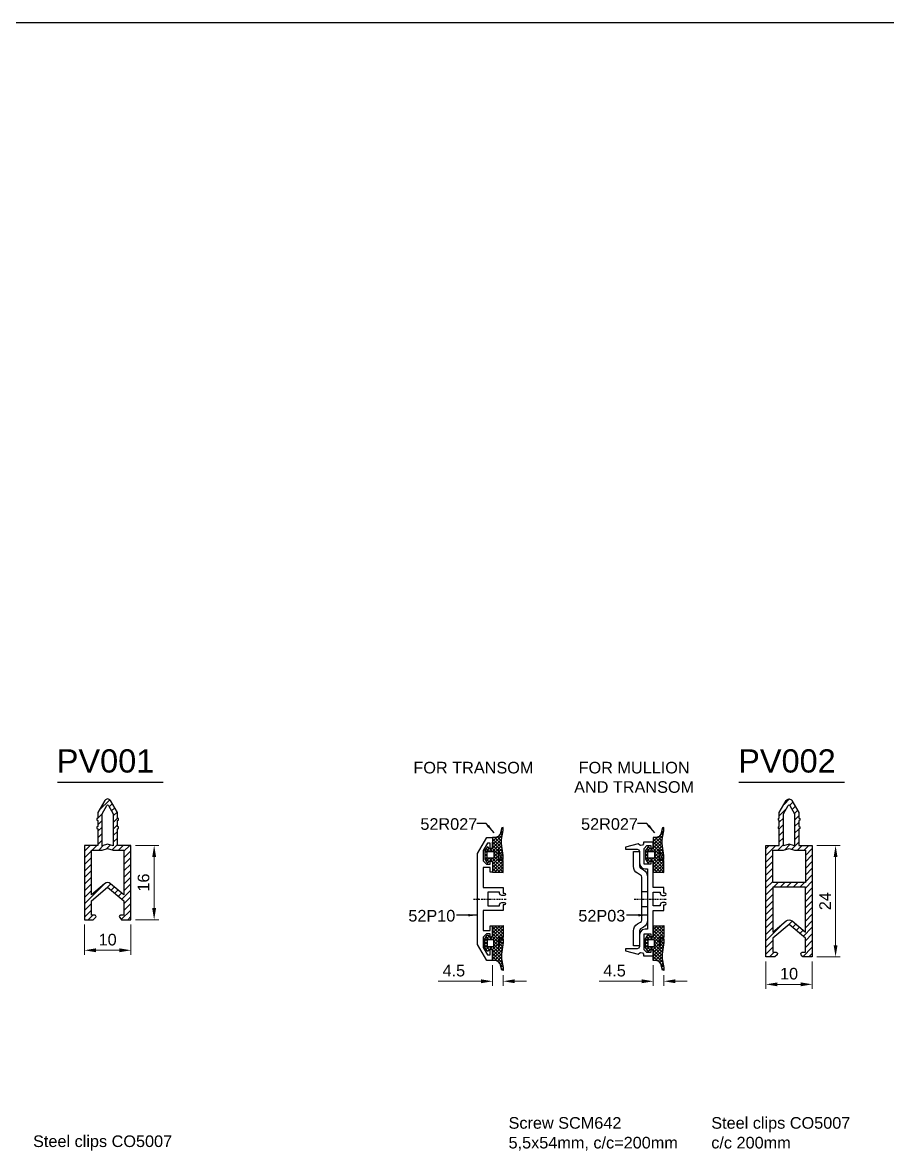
# Model space of a CAD drawing. Header units: millimetres. Extents: x 22319 to 27873, y 35287 to 39437.
# Drawn here: x 25506.5 to 25878.4, y 38951.4 to 39437 of the extents above; entities that cross this region are included whole.
import ezdxf

# ---------------------------------------------------------------- set-up
doc = ezdxf.new("R2010")
doc.units = ezdxf.units.MM
doc.header["$LTSCALE"] = 0.5
doc.linetypes.add('NEWDOT', pattern=[2, 1, -0.5, 0, -0.5])
for name, color, linetype in [('1', 1, 'Continuous'), ('22', 2, 'NEWDOT'), ('6', 6, 'Continuous'), ('FYLLD', 6, 'Continuous'), ('LIST', 2, 'Continuous'), ('MATT', 1, 'Continuous')]:
    doc.layers.add(name, color=color, linetype=linetype)
doc.layers.add('AM_5', color=3, linetype='Continuous', lineweight=18)
doc.layers.add('AM_6', color=2, linetype='Continuous', lineweight=20)
doc.styles.add('Border', font='ARIAL.TTF')
doc.styles.add('ROMANS', font='simplex.shx')
doc.styles.get("Standard").update_dxf_attribs({"font": 'ARIAL.TTF'})
doc.dimstyles.new('SBS_DIN$0', dxfattribs={"dimscale": 2, "dimtxt": 2.5, "dimasz": 2.5, "dimexe": 1, "dimexo": 1, "dimgap": 1, "dimtad": 1, "dimrnd": 0.5, "dimdsep": 46, "dimtxsty": 'Standard', "dimcen": 0, "dimclrd": 256, "dimclre": 256, "dimclrt": 2, "dimadec": 0, "dimazin": 2, "dimtp": 0.1, "dimtm": 0.1, "dimtfac": 0.71, "dimtofl": 0, "dimtmove": 0, "dimatfit": 3, "dimfxl": 0, "dimlwd": -1, "dimlwe": -1, "dimarcsym": 0})
doc.dimstyles.get("Standard").update_dxf_attribs({"dimtxt": 0.18, "dimasz": 0.18, "dimexe": 0.18, "dimexo": 0.0625, "dimgap": 0.09, "dimtad": 0, "dimtih": 1, "dimtoh": 1, "dimdec": 4, "dimzin": 0, "dimdsep": 46, "dimtxsty": 'Standard', "dimcen": 0.09, "dimadec": 0, "dimazin": 0, "dimtfac": 1, "dimtdec": 4, "dimtofl": 0, "dimtmove": 0, "dimatfit": 0, "dimfxl": 0, "dimtolj": 1, "dimtzin": 0, "dimarcsym": 0})

# ---------------------------------------------------------------- blocks, each defined once
blk = doc.blocks.new('*D348')
at = {"layer": 'AM_5'}
for p, q in [((25826.10965708093, 39033.018241354), (25826.10965708093, 39021.2406884341)), ((25846.10965708093, 39033.018241354), (25846.10965708093, 39021.2406884341)), ((25841.10965708093, 39023.2406884341), (25831.10965708093, 39023.2406884341))]:
    blk.add_line(p, q, dxfattribs=at)
for points in [[(25831.10965708093, 39024.07402176744), (25831.10965708093, 39022.40735510077), (25826.10965708093, 39023.2406884341)], [(25841.10965708093, 39024.07402176744), (25841.10965708093, 39022.40735510077), (25846.10965708093, 39023.2406884341)]]:
    blk.add_solid(points, dxfattribs=at)
at = {"layer": 'Defpoints', "color": 0}
for p in [(25826.10965708093, 39035.018241354), (25846.10965708093, 39035.018241354), (25826.10965708093, 39023.2406884341)]:
    blk.add_point(p, dxfattribs=at)
at = {"layer": 'AM_5', "color": 2, "insert": (25836.10965708093, 39027.79355337271), "char_height": 5, "attachment_point": 5}
blk.add_mtext('10', dxfattribs=at)
blk = doc.blocks.new('*D349')
at = {"layer": 'AM_5'}
for p, q in [((25848.10965708093, 39083.018241354), (25858.10965708093, 39083.018241354)), ((25856.10965708093, 39040.018241354), (25856.10965708093, 39078.018241354)), ((25848.10965708093, 39035.018241354), (25858.10965708093, 39035.018241354))]:
    blk.add_line(p, q, dxfattribs=at)
for points in [[(25855.2763237476, 39078.018241354), (25856.94299041426, 39078.018241354), (25856.10965708093, 39083.018241354)], [(25855.2763237476, 39040.018241354), (25856.94299041426, 39040.018241354), (25856.10965708093, 39035.018241354)]]:
    blk.add_solid(points, dxfattribs=at)
at = {"layer": 'Defpoints', "color": 0}
for p in [(25846.10965708093, 39083.018241354), (25856.10965708093, 39083.018241354), (25846.10965708093, 39035.018241354)]:
    blk.add_point(p, dxfattribs=at)
at = {"layer": 'AM_5', "color": 2, "insert": (25851.59942515732, 39059.01824135401), "char_height": 5, "attachment_point": 5, "rotation": 90}
blk.add_mtext('24', dxfattribs=at)
blk = doc.blocks.new('*D379')
at = {"layer": 'AM_5'}
for p, q in [((25555.11359977525, 39083.018241354), (25565.11359977525, 39083.018241354)), ((25563.11359977525, 39056.018241354), (25563.11359977525, 39078.018241354)), ((25555.11359977525, 39051.018241354), (25565.11359977525, 39051.018241354))]:
    blk.add_line(p, q, dxfattribs=at)
for points in [[(25562.28026644192, 39078.018241354), (25563.94693310858, 39078.018241354), (25563.11359977525, 39083.018241354)], [(25562.28026644192, 39056.018241354), (25563.94693310858, 39056.018241354), (25563.11359977525, 39051.018241354)]]:
    blk.add_solid(points, dxfattribs=at)
at = {"layer": 'Defpoints', "color": 0}
for p in [(25553.11359977525, 39083.018241354), (25563.11359977525, 39083.018241354), (25553.11359977525, 39051.018241354)]:
    blk.add_point(p, dxfattribs=at)
at = {"layer": 'AM_5', "color": 2, "insert": (25558.56073483664, 39067.01824135401), "char_height": 5, "attachment_point": 5, "rotation": 90}
blk.add_mtext('16', dxfattribs=at)
blk = doc.blocks.new('*D380')
at = {"layer": 'AM_5'}
for p, q in [((25533.11359977525, 39049.018241354), (25533.11359977525, 39035.89290075193)), ((25553.11359977525, 39049.018241354), (25553.11359977525, 39035.89290075193)), ((25548.11359977525, 39037.89290075193), (25538.11359977525, 39037.89290075193))]:
    blk.add_line(p, q, dxfattribs=at)
for points in [[(25538.11359977525, 39038.72623408527), (25538.11359977525, 39037.0595674186), (25533.11359977525, 39037.89290075193)], [(25548.11359977525, 39038.72623408527), (25548.11359977525, 39037.0595674186), (25553.11359977525, 39037.89290075193)]]:
    blk.add_solid(points, dxfattribs=at)
at = {"layer": 'Defpoints', "color": 0}
for p in [(25533.11359977525, 39051.018241354), (25553.11359977525, 39051.018241354), (25533.11359977525, 39037.89290075193)]:
    blk.add_point(p, dxfattribs=at)
at = {"layer": 'AM_5', "color": 2, "insert": (25543.11359977525, 39042.44576569054), "char_height": 5, "attachment_point": 5}
blk.add_mtext('10', dxfattribs=at)
blk = doc.blocks.new('*D453')
at = {"layer": 'AM_5'}
for p, q in [((25777.7373906275, 39031.45659532154), (25777.7373906275, 39022.56503019496)), ((25772.7373906275, 39024.56503019496), (25754.39564437921, 39024.56503019496)), ((25782.2373906275, 39027.24035532153), (25782.2373906275, 39022.56503019496)), ((25787.2373906275, 39024.56503019496), (25792.2373906275, 39024.56503019496))]:
    blk.add_line(p, q, dxfattribs=at)
for points in [[(25772.7373906275, 39025.39836352829), (25772.7373906275, 39023.73169686162), (25777.7373906275, 39024.56503019496)], [(25787.2373906275, 39025.39836352829), (25787.2373906275, 39023.73169686162), (25782.2373906275, 39024.56503019496)]]:
    blk.add_solid(points, dxfattribs=at)
at = {"layer": 'Defpoints', "color": 0}
for p in [(25777.7373906275, 39033.45659532154), (25782.2373906275, 39029.24035532153), (25777.7373906275, 39024.56503019496)]:
    blk.add_point(p, dxfattribs=at)
at = {"layer": 'AM_5', "color": 2, "insert": (25761.06651750335, 39029.10766320996), "char_height": 5, "attachment_point": 5}
blk.add_mtext('4.5', dxfattribs=at)
blk = doc.blocks.new('*D452')
at = {"layer": 'AM_5'}
for p, q in [((25708.64442820859, 39031.45659532154), (25708.64442820859, 39022.56503019496)), ((25703.64442820859, 39024.56503019496), (25685.30268196029, 39024.56503019496)), ((25713.14442820859, 39027.24035532153), (25713.14442820859, 39022.56503019496)), ((25718.14442820859, 39024.56503019496), (25723.14442820859, 39024.56503019496))]:
    blk.add_line(p, q, dxfattribs=at)
for points in [[(25703.64442820859, 39025.39836352829), (25703.64442820859, 39023.73169686162), (25708.64442820859, 39024.56503019496)], [(25718.14442820859, 39025.39836352829), (25718.14442820859, 39023.73169686162), (25713.14442820859, 39024.56503019496)]]:
    blk.add_solid(points, dxfattribs=at)
at = {"layer": 'Defpoints', "color": 0}
for p in [(25708.64442820859, 39033.45659532154), (25713.14442820859, 39029.24035532153), (25708.64442820859, 39024.56503019496)]:
    blk.add_point(p, dxfattribs=at)
at = {"layer": 'AM_5', "color": 2, "insert": (25691.97355508444, 39029.10766320996), "char_height": 5, "attachment_point": 5}
blk.add_mtext('4.5', dxfattribs=at)

msp = doc.modelspace()

# ---------------------------------------------------------------- hatches: boundary and pattern name
at = {"layer": 'FYLLD'}
h = msp.add_hatch(dxfattribs=at)
h.set_pattern_fill('USER', color=256, scale=2, angle=45, pattern_type=0)
h.set_pattern_definition([(45, (25197.91359977525, 38640.618241354), (-1.414213562373095, 1.414213562373095), [])])
edge = h.paths.add_edge_path()
edge.add_line((25553.11359977525, 39083.018241354), (25553.11359977525, 39051.018241354))
edge.add_line((25549.06507163783, 39051.018241354), (25553.11359977525, 39051.018241354))
edge.add_line((25548.28933570654, 39051.99397728529), (25549.06507163783, 39051.018241354))
edge.add_arc((25548.71359977525, 39052.418241354), 0.5999999999999341, 176.1479536459484, 225.0000000000537)
edge.add_arc((25548.71359977525, 39052.418241354), 0.599999999999568, 90, 176.1479536459484)
edge.add_line((25548.71359977525, 39053.018241354), (25550.11359977525, 39053.018241354))
edge.add_line((25550.11359977525, 39059.14454393576), (25550.11359977525, 39053.018241354))
edge.add_line((25543.11359977525, 39065.018241354), (25550.11359977525, 39059.14454393576))
edge.add_line((25536.11359977525, 39059.14454393576), (25543.11359977525, 39065.018241354))
edge.add_line((25536.11359977525, 39059.14454393576), (25536.11359977525, 39053.018241354))
edge.add_line((25536.11359977525, 39053.018241354), (25537.51359977525, 39053.018241354))
edge.add_arc((25537.51359977525, 39052.418241354), 0.6000000000002305, -3.281148752430292, 90)
edge.add_arc((25537.51359977525, 39052.418241354), 0.5999999999999486, -45.00000000007293, -3.281148752430292)
edge.add_line((25536.96212791267, 39051.018241354), (25537.93786384396, 39051.99397728529))
edge.add_line((25533.11359977525, 39051.018241354), (25536.96212791267, 39051.018241354))
edge.add_line((25533.11359977525, 39083.018241354), (25533.11359977525, 39051.018241354))
edge.add_line((25533.11359977525, 39083.018241354), (25538.91359977525, 39083.018241354))
edge.add_line((25538.91359977525, 39090.118241354), (25538.91359977525, 39083.018241354))
edge.add_line((25538.91359977525, 39090.118241354), (25538.51359977525, 39090.22542103098))
edge.add_line((25538.51359977525, 39091.01106167703), (25538.51359977525, 39090.22542103097))
edge.add_line((25538.51359977525, 39091.01106167703), (25538.91359977525, 39091.11824135399))
edge.add_line((25538.91359977525, 39091.118241354), (25538.91359977525, 39093.718241354))
edge.add_line((25538.91359977525, 39093.718241354), (25538.51359977525, 39093.82542103097))
edge.add_line((25538.51359977525, 39094.61106167703), (25538.51359977525, 39093.82542103098))
edge.add_line((25538.51359977525, 39094.61106167703), (25538.91359977525, 39094.718241354))
edge.add_line((25538.91359977525, 39094.718241354), (25538.91359977525, 39097.14372429446))
edge.add_line((25538.91359977525, 39097.14372429446), (25541.90116420995, 39102.31833768625))
edge.add_arc((25543.11359977525, 39101.61833768625), 1.399999999999977, 90, 149.9999999999844)
edge.add_arc((25543.11359977525, 39101.61833768625), 1.400000000000262, 30.00000000000401, 90)
edge.add_line((25544.32603534055, 39102.31833768625), (25547.31359977525, 39097.14372429447))
edge.add_line((25547.31359977525, 39094.718241354), (25547.31359977525, 39097.14372429446))
edge.add_line((25547.31359977525, 39094.718241354), (25547.71359977525, 39094.61106167703))
edge.add_line((25547.71359977525, 39093.82542103098), (25547.71359977525, 39094.61106167703))
edge.add_line((25547.71359977525, 39093.82542103098), (25547.31359977525, 39093.718241354))
edge.add_line((25547.31359977525, 39093.718241354), (25547.31359977525, 39091.118241354))
edge.add_line((25547.71359977525, 39091.01106167703), (25547.31359977525, 39091.11824135399))
edge.add_line((25547.71359977525, 39090.22542103098), (25547.71359977525, 39091.01106167703))
edge.add_line((25547.71359977525, 39090.22542103098), (25547.31359977525, 39090.11824135401))
edge.add_line((25547.31359977525, 39090.118241354), (25547.31359977525, 39083.018241354))
edge.add_line((25553.11359977525, 39083.018241354), (25547.31359977525, 39083.018241354))
edge = h.paths.add_edge_path(flags=16)
edge.add_line((25544.39917499462, 39066.55033024024), (25550.11359977525, 39061.75535851442))
edge.add_line((25550.11359977525, 39081.018241354), (25550.11359977525, 39061.75535851443))
edge.add_line((25545.51359977525, 39081.018241354), (25550.11359977525, 39081.018241354))
edge.add_line((25543.11359977525, 39081.66131941584), (25545.51359977525, 39081.018241354))
edge.add_line((25540.71359977525, 39081.018241354), (25543.11359977525, 39081.66131941584))
edge.add_line((25540.71359977525, 39081.018241354), (25536.11359977525, 39081.018241354))
edge.add_line((25536.11359977525, 39081.018241354), (25536.11359977525, 39061.75535851443))
edge.add_line((25536.11359977525, 39061.75535851442), (25541.82802455587, 39066.55033024024))
edge.add_arc((25543.11359977525, 39065.018241354), 1.999999999999993, 50.0000000000022, 130.0000000000061)
edge.add_line((25543.46000993676, 39100.21833768625), (25545.51359977525, 39096.66141574809))
edge.add_line((25545.51359977525, 39096.66141574808), (25545.51359977525, 39082.88173847874))
edge.add_line((25543.11359977525, 39083.52481654058), (25545.51359977525, 39082.88173847874))
edge.add_line((25540.71359977525, 39082.88173847874), (25543.11359977525, 39083.52481654058))
edge.add_line((25540.71359977525, 39096.66141574808), (25540.71359977525, 39082.88173847874))
edge.add_line((25540.71359977525, 39096.66141574808), (25542.76718961373, 39100.21833768624))
edge.add_arc((25543.11359977525, 39100.01833768625), 0.4000000000002482, 29.99999999993998, 150.000000000003)
h = msp.add_hatch(dxfattribs=at)
h.set_pattern_fill('USER', color=256, scale=2, angle=45, pattern_type=0)
h.set_pattern_definition([(45, (25076.90965708093, 38640.618241354), (-1.414213562373095, 1.414213562373095), [])])
edge = h.paths.add_edge_path()
edge.add_line((25846.10965708093, 39083.018241354), (25840.30965708093, 39083.018241354))
edge.add_line((25840.30965708093, 39090.118241354), (25840.30965708093, 39083.018241354))
edge.add_line((25840.70965708093, 39090.22542103098), (25840.30965708093, 39090.11824135401))
edge.add_line((25840.70965708093, 39090.22542103098), (25840.70965708093, 39091.01106167703))
edge.add_line((25840.70965708093, 39091.01106167703), (25840.30965708093, 39091.11824135399))
edge.add_line((25840.30965708093, 39093.718241354), (25840.30965708093, 39091.118241354))
edge.add_line((25840.70965708093, 39093.82542103098), (25840.30965708093, 39093.718241354))
edge.add_line((25840.70965708093, 39093.82542103098), (25840.70965708093, 39094.61106167703))
edge.add_line((25840.30965708093, 39094.718241354), (25840.70965708093, 39094.61106167703))
edge.add_line((25840.30965708093, 39094.718241354), (25840.30965708093, 39097.14372429446))
edge.add_line((25837.32209264623, 39102.31833768625), (25840.30965708093, 39097.14372429447))
edge.add_arc((25836.10965708093, 39101.61833768625), 1.39999999999998, 30.00000000000262, 90)
edge.add_arc((25836.10965708093, 39101.61833768625), 1.400000000000205, 90, 149.9999999999974)
edge.add_line((25831.90965708093, 39097.14372429446), (25834.89722151563, 39102.31833768625))
edge.add_line((25831.90965708093, 39094.718241354), (25831.90965708093, 39097.14372429445))
edge.add_line((25831.50965708093, 39094.61106167703), (25831.90965708093, 39094.718241354))
edge.add_line((25831.50965708093, 39094.61106167703), (25831.50965708093, 39093.82542103098))
edge.add_line((25831.90965708093, 39093.718241354), (25831.50965708093, 39093.82542103097))
edge.add_line((25831.90965708093, 39091.118241354), (25831.90965708093, 39093.718241354))
edge.add_line((25831.50965708093, 39091.01106167703), (25831.90965708093, 39091.11824135399))
edge.add_line((25831.50965708093, 39091.01106167703), (25831.50965708093, 39090.22542103097))
edge.add_line((25831.90965708093, 39090.118241354), (25831.50965708093, 39090.22542103098))
edge.add_line((25831.90965708093, 39090.118241354), (25831.90965708093, 39083.018241354))
edge.add_line((25826.10965708093, 39083.018241354), (25831.90965708093, 39083.018241354))
edge.add_line((25826.10965708093, 39083.018241354), (25826.10965708093, 39035.018241354))
edge.add_line((25826.10965708093, 39035.018241354), (25829.95818521835, 39035.018241354))
edge.add_line((25829.95818521835, 39035.018241354), (25830.93392114964, 39035.99397728529))
edge.add_arc((25830.50965708093, 39036.418241354), 0.5999999999999888, -45.00000000003839, -3.281148752408615)
edge.add_arc((25830.50965708093, 39036.418241354), 0.6000000000002175, -3.281148752408615, 90)
edge.add_line((25829.10965708093, 39037.018241354), (25830.50965708093, 39037.018241354))
edge.add_line((25829.10965708093, 39043.14454393576), (25829.10965708093, 39037.018241354))
edge.add_line((25829.10965708093, 39043.14454393576), (25836.10965708093, 39049.018241354))
edge.add_line((25836.10965708093, 39049.018241354), (25843.10965708093, 39043.14454393576))
edge.add_line((25843.10965708093, 39043.14454393576), (25843.10965708093, 39037.018241354))
edge.add_line((25841.70965708093, 39037.018241354), (25843.10965708093, 39037.018241354))
edge.add_arc((25841.70965708093, 39036.418241354), 0.5999999999997954, 90, 176.147953645934)
edge.add_arc((25841.70965708093, 39036.418241354), 0.6000000000002291, 176.147953645934, 225.000000000023)
edge.add_line((25841.28539301222, 39035.99397728529), (25842.06112894351, 39035.018241354))
edge.add_line((25842.06112894351, 39035.018241354), (25846.10965708093, 39035.018241354))
edge.add_line((25846.10965708093, 39083.018241354), (25846.10965708093, 39035.018241354))
edge = h.paths.add_edge_path(flags=16)
edge.add_arc((25836.10965708093, 39049.018241354), 1.999999999999957, 50.00000000000345, 129.9999999999917)
edge.add_line((25829.10965708093, 39045.75535851442), (25834.82408186156, 39050.55033024024))
edge.add_line((25829.10965708093, 39065.018241354), (25829.10965708093, 39045.75535851443))
edge.add_line((25843.10965708093, 39065.018241354), (25829.10965708093, 39065.018241354))
edge.add_line((25843.10965708093, 39065.018241354), (25843.10965708093, 39045.75535851443))
edge.add_line((25837.39523230031, 39050.55033024024), (25843.10965708093, 39045.75535851442))
edge.add_arc((25836.10965708093, 39100.01833768625), 0.4000000000002482, 29.99999999993998, 150.0000000000405)
edge.add_line((25833.70965708093, 39096.66141574808), (25835.76324691942, 39100.21833768624))
edge.add_line((25833.70965708093, 39096.66141574808), (25833.70965708093, 39082.88173847874))
edge.add_line((25833.70965708093, 39082.88173847874), (25836.10965708093, 39083.52481654058))
edge.add_line((25836.10965708093, 39083.52481654058), (25838.50965708093, 39082.88173847874))
edge.add_line((25838.50965708093, 39096.66141574808), (25838.50965708093, 39082.88173847874))
edge.add_line((25836.45606724244, 39100.21833768625), (25838.50965708093, 39096.66141574809))
edge.add_line((25836.10965708093, 39081.66131941583), (25838.50965708093, 39081.018241354))
edge.add_line((25838.50965708093, 39081.018241354), (25843.10965708093, 39081.018241354))
edge.add_line((25843.10965708093, 39081.018241354), (25843.10965708093, 39067.018241354))
edge.add_line((25843.10965708093, 39067.018241354), (25829.10965708093, 39067.018241354))
edge.add_line((25829.10965708093, 39081.018241354), (25829.10965708093, 39067.018241354))
edge.add_line((25833.70965708093, 39081.018241354), (25829.10965708093, 39081.018241354))
edge.add_line((25833.70965708093, 39081.018241354), (25836.10965708093, 39081.66131941584))
h = msp.add_hatch(dxfattribs=at)
h.set_pattern_fill('USER', color=256, angle=45, pattern_type=0)
h.set_pattern_definition([(45, (25350.77541770756, 38746.57028898228), (-0.7071067811865475, 0.7071067811865476), []), (135, (25350.77541770756, 38746.57028898228), (-0.7071067811865472, -0.7071067811865478), [])])
edge = h.paths.add_edge_path()
edge.add_line((25711.82045420859, 39087.83590432154), (25711.09363920859, 39086.83778132154))
edge.add_line((25712.65509420859, 39090.54856632153), (25711.82045420859, 39087.83590432152))
edge.add_line((25713.14442820859, 39090.67289532154), (25712.65509420859, 39090.54856632154))
edge.add_line((25713.14442820859, 39089.36227232153), (25713.14442820859, 39090.67289532153))
edge.add_line((25712.51368320859, 39085.62801132153), (25713.14442820859, 39089.36227232153))
edge.add_line((25712.51368320859, 39083.62801132153), (25712.51368320859, 39085.62801132153))
edge.add_line((25713.14442820859, 39078.62212932153), (25712.51368320859, 39083.62801132154))
edge.add_line((25713.14443620859, 39077.10681732154), (25713.14442820859, 39078.62212932154))
edge.add_line((25712.67729620859, 39076.67146832153), (25713.14443620859, 39077.10681732153))
edge.add_line((25712.04407120859, 39076.75379732153), (25712.67729620859, 39076.67146832153))
edge.add_line((25711.70377720859, 39077.29411132153), (25712.04407120859, 39076.75379732153))
edge.add_line((25711.98035820859, 39078.15962732153), (25711.70377720859, 39077.29411132153))
edge.add_line((25711.06735620859, 39081.22066232154), (25711.98035820859, 39078.15962732154))
edge.add_line((25711.44443120859, 39076.45665532153), (25711.06735620859, 39081.22066232154))
edge.add_line((25712.54443020859, 39076.45665532153), (25711.44443120859, 39076.45665532153))
edge.add_line((25713.14442820859, 39076.58025932153), (25712.54443020859, 39076.45665532153))
edge.add_line((25713.14442820859, 39071.33304332154), (25713.14442820859, 39076.58025932154))
edge.add_line((25712.54443020859, 39071.45665532153), (25713.14442820859, 39071.33304332154))
edge.add_line((25708.64442820859, 39071.45665532153), (25712.54443020859, 39071.45665532153))
edge.add_line((25708.64442820859, 39076.25665032153), (25708.64442820859, 39071.45665532153))
edge.add_line((25707.14442820859, 39076.25665032153), (25708.64442820859, 39076.25665032153))
edge.add_line((25706.76915320859, 39075.60664932153), (25707.14442820859, 39076.25665032153))
edge.add_line((25706.52242620859, 39075.45693732153), (25706.76915320859, 39075.60664932153))
edge.add_line((25706.26359920859, 39075.58457732153), (25706.52242620859, 39075.45693732153))
edge.add_line((25705.24442720859, 39077.04010532154), (25706.26359920859, 39075.58457732154))
edge.add_line((25705.24442720859, 39080.87319732153), (25705.24442720859, 39077.04010532153))
edge.add_line((25706.26359920859, 39082.32872532153), (25705.24442720859, 39080.87319732153))
edge.add_line((25706.52242620859, 39082.45636532154), (25706.26359920859, 39082.32872532154))
edge.add_line((25706.76915320859, 39082.30665332154), (25706.52242620859, 39082.45636532154))
edge.add_line((25707.14442820859, 39081.65665232154), (25706.76915320859, 39082.30665332154))
edge.add_line((25708.64442820859, 39081.65665232154), (25707.14442820859, 39081.65665232154))
edge.add_line((25708.64442820859, 39086.45665532153), (25708.64442820859, 39081.65665232154))
edge.add_line((25709.91922420859, 39086.45665532153), (25708.64442820859, 39086.45665532153))
edge.add_line((25711.09363920859, 39086.83778132153), (25709.91922420859, 39086.45665532153))
edge = h.paths.add_edge_path(flags=16)
edge.add_line((25706.24442720859, 39077.55665332154), (25706.24442720859, 39080.35664932154))
edge.add_line((25709.14442820859, 39077.55665332154), (25706.24442720858, 39077.55665332154))
edge.add_line((25709.14442820859, 39080.35664932153), (25709.14442820859, 39077.55665332153))
edge.add_line((25706.24442720859, 39080.35664932153), (25709.14442820859, 39080.35664932153))
h = msp.add_hatch(dxfattribs=at)
h.set_pattern_fill('USER', color=256, angle=45, pattern_type=0)
h.set_pattern_definition([(45, (25419.86838012648, 38746.57028898228), (-0.7071067811865475, 0.7071067811865476), []), (135, (25419.86838012648, 38746.57028898228), (-0.7071067811865472, -0.7071067811865478), [])])
edge = h.paths.add_edge_path()
edge.add_line((25780.9134166275, 39087.83590432154), (25780.1866016275, 39086.83778132154))
edge.add_line((25781.7480566275, 39090.54856632153), (25780.9134166275, 39087.83590432152))
edge.add_line((25782.2373906275, 39090.67289532154), (25781.7480566275, 39090.54856632154))
edge.add_line((25782.2373906275, 39089.36227232153), (25782.2373906275, 39090.67289532153))
edge.add_line((25781.6066456275, 39085.62801132153), (25782.2373906275, 39089.36227232153))
edge.add_line((25781.6066456275, 39083.62801132153), (25781.6066456275, 39085.62801132153))
edge.add_line((25782.2373906275, 39078.62212932153), (25781.6066456275, 39083.62801132154))
edge.add_line((25782.23739862751, 39077.10681732154), (25782.23739062751, 39078.62212932154))
edge.add_line((25781.7702586275, 39076.67146832153), (25782.23739862751, 39077.10681732153))
edge.add_line((25781.1370336275, 39076.75379732153), (25781.7702586275, 39076.67146832153))
edge.add_line((25780.79673962751, 39077.29411132153), (25781.13703362751, 39076.75379732153))
edge.add_line((25781.0733206275, 39078.15962732153), (25780.79673962751, 39077.29411132153))
edge.add_line((25780.1603186275, 39081.22066232154), (25781.0733206275, 39078.15962732154))
edge.add_line((25780.5373936275, 39076.45665532153), (25780.1603186275, 39081.22066232154))
edge.add_line((25781.6373926275, 39076.45665532153), (25780.53739362751, 39076.45665532153))
edge.add_line((25782.2373906275, 39076.58025932153), (25781.6373926275, 39076.45665532153))
edge.add_line((25782.2373906275, 39071.33304332154), (25782.2373906275, 39076.58025932154))
edge.add_line((25781.6373926275, 39071.45665532153), (25782.23739062751, 39071.33304332154))
edge.add_line((25777.7373906275, 39071.45665532153), (25781.6373926275, 39071.45665532153))
edge.add_line((25777.7373906275, 39076.25665032153), (25777.7373906275, 39071.45665532153))
edge.add_line((25776.2373906275, 39076.25665032153), (25777.7373906275, 39076.25665032153))
edge.add_line((25775.8621156275, 39075.60664932153), (25776.2373906275, 39076.25665032153))
edge.add_line((25775.6153886275, 39075.45693732153), (25775.8621156275, 39075.60664932153))
edge.add_line((25775.3565616275, 39075.58457732153), (25775.61538862751, 39075.45693732153))
edge.add_line((25774.3373896275, 39077.04010532154), (25775.3565616275, 39075.58457732154))
edge.add_line((25774.3373896275, 39080.87319732153), (25774.3373896275, 39077.04010532153))
edge.add_line((25775.3565616275, 39082.32872532153), (25774.3373896275, 39080.87319732153))
edge.add_line((25775.6153886275, 39082.45636532154), (25775.3565616275, 39082.32872532154))
edge.add_line((25775.8621156275, 39082.30665332154), (25775.6153886275, 39082.45636532154))
edge.add_line((25776.2373906275, 39081.65665232154), (25775.8621156275, 39082.30665332154))
edge.add_line((25777.7373906275, 39081.65665232154), (25776.2373906275, 39081.65665232154))
edge.add_line((25777.7373906275, 39086.45665532153), (25777.7373906275, 39081.65665232154))
edge.add_line((25779.0121866275, 39086.45665532153), (25777.7373906275, 39086.45665532153))
edge.add_line((25780.18660162751, 39086.83778132153), (25779.0121866275, 39086.45665532153))
edge = h.paths.add_edge_path(flags=16)
edge.add_line((25775.3373896275, 39077.55665332154), (25775.3373896275, 39080.35664932154))
edge.add_line((25778.2373906275, 39077.55665332154), (25775.3373896275, 39077.55665332154))
edge.add_line((25778.2373906275, 39080.35664932153), (25778.2373906275, 39077.55665332153))
edge.add_line((25775.3373896275, 39080.35664932153), (25778.2373906275, 39080.35664932153))
h = msp.add_hatch(dxfattribs=at)
h.set_pattern_fill('USER', color=256, angle=45, pattern_type=0)
h.set_pattern_definition([(315, (25350.77541770756, 39373.3429616608), (-0.7071067811865475, -0.7071067811865476), []), (225, (25350.77541770756, 39373.3429616608), (-0.7071067811865472, 0.7071067811865478), [])])
edge = h.paths.add_edge_path()
edge.add_line((25711.82045420859, 39032.07734632154), (25711.09363920859, 39033.07546932153))
edge.add_line((25712.65509420859, 39029.36468432153), (25711.82045420859, 39032.07734632154))
edge.add_line((25713.14442820859, 39029.24035532153), (25712.65509420859, 39029.36468432153))
edge.add_line((25713.14442820859, 39030.55097832153), (25713.14442820859, 39029.24035532153))
edge.add_line((25712.51368320859, 39034.28523932154), (25713.14442820859, 39030.55097832153))
edge.add_line((25712.51368320859, 39036.28523932154), (25712.51368320859, 39034.28523932154))
edge.add_line((25713.14442820859, 39041.29112132153), (25712.51368320859, 39036.28523932154))
edge.add_line((25713.14443620859, 39042.80643332154), (25713.14442820859, 39041.29112132153))
edge.add_line((25712.67729620859, 39043.24178232154), (25713.14443620859, 39042.80643332154))
edge.add_line((25712.04407120859, 39043.15945332153), (25712.67729620859, 39043.24178232153))
edge.add_line((25711.70377720859, 39042.61913932153), (25712.04407120859, 39043.15945332153))
edge.add_line((25711.98035820859, 39041.75362332154), (25711.70377720859, 39042.61913932153))
edge.add_line((25711.06735620859, 39038.69258832154), (25711.98035820859, 39041.75362332154))
edge.add_line((25711.44443120859, 39043.45659532154), (25711.06735620859, 39038.69258832154))
edge.add_line((25712.54443020859, 39043.45659532154), (25711.44443120859, 39043.45659532154))
edge.add_line((25713.14442820859, 39043.33299132153), (25712.54443020859, 39043.45659532154))
edge.add_line((25713.14442820859, 39048.58020732154), (25713.14442820859, 39043.33299132153))
edge.add_line((25712.54443020859, 39048.45659532154), (25713.14442820859, 39048.58020732154))
edge.add_line((25708.64442820859, 39048.45659532154), (25712.54443020859, 39048.45659532154))
edge.add_line((25708.64442820859, 39043.65660032153), (25708.64442820859, 39048.45659532154))
edge.add_line((25707.14442820859, 39043.65660032153), (25708.64442820859, 39043.65660032153))
edge.add_line((25706.76915320859, 39044.30660132154), (25707.14442820859, 39043.65660032153))
edge.add_line((25706.52242620859, 39044.45631332153), (25706.76915320859, 39044.30660132154))
edge.add_line((25706.26359920859, 39044.32867332154), (25706.52242620859, 39044.45631332153))
edge.add_line((25705.24442720859, 39042.87314532154), (25706.26359920859, 39044.32867332154))
edge.add_line((25705.24442720859, 39039.04005332154), (25705.24442720859, 39042.87314532154))
edge.add_line((25706.26359920859, 39037.58452532153), (25705.24442720859, 39039.04005332153))
edge.add_line((25706.52242620859, 39037.45688532154), (25706.26359920859, 39037.58452532154))
edge.add_line((25706.76915320859, 39037.60659732154), (25706.52242620859, 39037.45688532154))
edge.add_line((25707.14442820859, 39038.25659832154), (25706.76915320859, 39037.60659732154))
edge.add_line((25708.64442820859, 39038.25659832154), (25707.14442820859, 39038.25659832154))
edge.add_line((25708.64442820859, 39033.45659532154), (25708.64442820859, 39038.25659832154))
edge.add_line((25709.91922420859, 39033.45659532154), (25708.64442820859, 39033.45659532154))
edge.add_line((25711.09363920859, 39033.07546932153), (25709.91922420859, 39033.45659532154))
edge = h.paths.add_edge_path(flags=16)
edge.add_line((25706.24442720859, 39042.35659732154), (25706.24442720859, 39039.55660132154))
edge.add_line((25709.14442820859, 39042.35659732154), (25706.24442720858, 39042.35659732154))
edge.add_line((25709.14442820859, 39039.55660132154), (25709.14442820859, 39042.35659732154))
edge.add_line((25706.24442720859, 39039.55660132154), (25709.14442820859, 39039.55660132154))
h = msp.add_hatch(dxfattribs=at)
h.set_pattern_fill('USER', color=256, angle=45, pattern_type=0)
h.set_pattern_definition([(315, (25419.86838012648, 39373.3429616608), (-0.7071067811865475, -0.7071067811865476), []), (225, (25419.86838012648, 39373.3429616608), (-0.7071067811865472, 0.7071067811865478), [])])
edge = h.paths.add_edge_path()
edge.add_line((25780.9134166275, 39032.07734632154), (25780.1866016275, 39033.07546932153))
edge.add_line((25781.7480566275, 39029.36468432153), (25780.9134166275, 39032.07734632154))
edge.add_line((25782.2373906275, 39029.24035532153), (25781.7480566275, 39029.36468432153))
edge.add_line((25782.2373906275, 39030.55097832153), (25782.2373906275, 39029.24035532153))
edge.add_line((25781.6066456275, 39034.28523932154), (25782.2373906275, 39030.55097832153))
edge.add_line((25781.6066456275, 39036.28523932154), (25781.6066456275, 39034.28523932154))
edge.add_line((25782.2373906275, 39041.29112132153), (25781.6066456275, 39036.28523932154))
edge.add_line((25782.23739862751, 39042.80643332154), (25782.23739062751, 39041.29112132153))
edge.add_line((25781.7702586275, 39043.24178232154), (25782.23739862751, 39042.80643332154))
edge.add_line((25781.1370336275, 39043.15945332153), (25781.7702586275, 39043.24178232153))
edge.add_line((25780.79673962751, 39042.61913932153), (25781.13703362751, 39043.15945332153))
edge.add_line((25781.0733206275, 39041.75362332154), (25780.79673962751, 39042.61913932153))
edge.add_line((25780.1603186275, 39038.69258832154), (25781.0733206275, 39041.75362332154))
edge.add_line((25780.5373936275, 39043.45659532154), (25780.1603186275, 39038.69258832154))
edge.add_line((25781.6373926275, 39043.45659532154), (25780.53739362751, 39043.45659532154))
edge.add_line((25782.2373906275, 39043.33299132153), (25781.6373926275, 39043.45659532154))
edge.add_line((25782.2373906275, 39048.58020732154), (25782.2373906275, 39043.33299132153))
edge.add_line((25781.6373926275, 39048.45659532154), (25782.23739062751, 39048.58020732154))
edge.add_line((25777.7373906275, 39048.45659532154), (25781.6373926275, 39048.45659532154))
edge.add_line((25777.7373906275, 39043.65660032153), (25777.7373906275, 39048.45659532154))
edge.add_line((25776.2373906275, 39043.65660032153), (25777.7373906275, 39043.65660032153))
edge.add_line((25775.8621156275, 39044.30660132154), (25776.2373906275, 39043.65660032153))
edge.add_line((25775.6153886275, 39044.45631332153), (25775.8621156275, 39044.30660132154))
edge.add_line((25775.3565616275, 39044.32867332154), (25775.61538862751, 39044.45631332153))
edge.add_line((25774.3373896275, 39042.87314532154), (25775.3565616275, 39044.32867332154))
edge.add_line((25774.3373896275, 39039.04005332154), (25774.3373896275, 39042.87314532154))
edge.add_line((25775.3565616275, 39037.58452532153), (25774.3373896275, 39039.04005332153))
edge.add_line((25775.6153886275, 39037.45688532154), (25775.3565616275, 39037.58452532154))
edge.add_line((25775.8621156275, 39037.60659732154), (25775.6153886275, 39037.45688532154))
edge.add_line((25776.2373906275, 39038.25659832154), (25775.8621156275, 39037.60659732154))
edge.add_line((25777.7373906275, 39038.25659832154), (25776.2373906275, 39038.25659832154))
edge.add_line((25777.7373906275, 39033.45659532154), (25777.7373906275, 39038.25659832154))
edge.add_line((25779.0121866275, 39033.45659532154), (25777.7373906275, 39033.45659532154))
edge.add_line((25780.18660162751, 39033.07546932153), (25779.0121866275, 39033.45659532154))
edge = h.paths.add_edge_path(flags=16)
edge.add_line((25775.3373896275, 39042.35659732154), (25775.3373896275, 39039.55660132154))
edge.add_line((25778.2373906275, 39042.35659732154), (25775.3373896275, 39042.35659732154))
edge.add_line((25778.2373906275, 39039.55660132154), (25778.2373906275, 39042.35659732154))
edge.add_line((25775.3373896275, 39039.55660132154), (25778.2373906275, 39039.55660132154))

# ---------------------------------------------------------------- linework, layer by layer
for p, q in [((25521.54131381264, 39110.22029281519), (25567.01404826356, 39110.22029281519)), ((25814.53737111832, 39110.22029281519), (25860.01010556924, 39110.22029281519))]:
    msp.add_line(p, q)
for points in [[(22318.70771382542, 39437.03467588875), (27872.65919384413, 39437.03467588875), (27872.65919384413, 35287.04940153871), (22318.70771382542, 35287.04940153871)], [(25829.10965708093, 39081.018241354), (25833.70965708093, 39081.018241354), (25836.10965708093, 39081.66131941583), (25838.50965708093, 39081.018241354), (25843.10965708093, 39081.018241354), (25843.10965708093, 39067.018241354), (25829.10965708093, 39067.018241354)]]:
    msp.add_lwpolyline(points, close=True)
for points in [[(25547.31359977525, 39091.118241354), (25547.31359977525, 39093.718241354), (25547.71359977525, 39093.82542103098), (25547.71359977525, 39094.61106167703), (25547.31359977525, 39094.718241354), (25547.31359977525, 39097.14372429446), (25544.32603534055, 39102.31833768625, 0.2679491924313181), (25543.11359977525, 39103.01833768626, 0.2679491924313181), (25541.90116420995, 39102.31833768625), (25538.91359977525, 39097.14372429446), (25538.91359977525, 39094.718241354), (25538.51359977525, 39094.61106167703), (25538.51359977525, 39093.82542103098), (25538.91359977525, 39093.718241354), (25538.91359977525, 39091.118241354), (25538.51359977525, 39091.01106167703), (25538.51359977525, 39090.22542103098), (25538.91359977525, 39090.118241354), (25538.91359977525, 39083.018241354), (25533.11359977525, 39083.018241354), (25533.11359977525, 39051.018241354), (25536.96212791267, 39051.018241354), (25537.93786384396, 39051.99397728529, 0.1840704505670157), (25538.1126161965, 39052.38390002216, 0.4310878545444273), (25537.51359977525, 39053.018241354), (25536.11359977525, 39053.018241354), (25536.11359977525, 39059.14454393576), (25543.11359977525, 39065.018241354), (25550.11359977525, 39059.14454393576), (25550.11359977525, 39053.018241354), (25548.71359977525, 39053.018241354, 0.3946564050716648), (25548.11495526241, 39052.45854950765, 0.2164453754118905), (25548.28933570654, 39051.9939772853), (25549.06507163783, 39051.018241354), (25553.11359977525, 39051.018241354), (25553.11359977525, 39083.018241354), (25547.31359977525, 39083.018241354), (25547.31359977525, 39090.118241354), (25547.71359977525, 39090.22542103098), (25547.71359977525, 39091.01106167703)], [(25831.90965708093, 39091.118241354), (25831.90965708093, 39093.718241354), (25831.50965708093, 39093.82542103098), (25831.50965708093, 39094.61106167703), (25831.90965708093, 39094.718241354), (25831.90965708093, 39097.14372429446), (25834.89722151563, 39102.31833768625, -0.2679491924313181), (25836.10965708093, 39103.01833768626, -0.2679491924313181), (25837.32209264623, 39102.31833768625), (25840.30965708093, 39097.14372429446), (25840.30965708093, 39094.718241354), (25840.70965708093, 39094.61106167703), (25840.70965708093, 39093.82542103098), (25840.30965708093, 39093.718241354), (25840.30965708093, 39091.118241354), (25840.70965708093, 39091.01106167703), (25840.70965708093, 39090.22542103098), (25840.30965708093, 39090.118241354), (25840.30965708093, 39083.018241354), (25846.10965708093, 39083.018241354), (25846.10965708093, 39035.018241354), (25842.06112894351, 39035.018241354), (25841.28539301222, 39035.99397728529, -0.2164453754118905), (25841.1110125681, 39036.45854950765, -0.3946564050716648), (25841.70965708093, 39037.018241354), (25843.10965708093, 39037.018241354), (25843.10965708093, 39043.14454393576), (25836.10965708093, 39049.018241354), (25829.10965708093, 39043.14454393576), (25829.10965708093, 39037.018241354), (25830.50965708093, 39037.018241354, -0.4310878545444273), (25831.10867350218, 39036.38390002215, -0.1840704505670157), (25830.93392114964, 39035.99397728529), (25829.95818521835, 39035.018241354), (25826.10965708093, 39035.018241354), (25826.10965708093, 39083.018241354), (25831.90965708093, 39083.018241354), (25831.90965708093, 39090.118241354), (25831.50965708093, 39090.22542103098), (25831.50965708093, 39091.01106167703)], [(25540.71359977525, 39096.66141574808), (25542.76718961374, 39100.21833768625, -0.577350269190112), (25543.46000993676, 39100.21833768625), (25545.51359977525, 39096.66141574808), (25545.51359977525, 39082.88173847874), (25543.11359977525, 39083.52481654058), (25540.71359977525, 39082.88173847874)], [(25835.76324691942, 39100.21833768625, -0.577350269190112), (25836.45606724244, 39100.21833768625), (25838.50965708093, 39096.66141574808), (25838.50965708093, 39082.88173847874), (25836.10965708093, 39083.52481654058), (25833.70965708093, 39082.88173847874), (25833.70965708093, 39096.66141574808)], [(25536.11359977525, 39081.018241354), (25540.71359977525, 39081.018241354), (25543.11359977525, 39081.66131941584), (25545.51359977525, 39081.018241354), (25550.11359977525, 39081.018241354), (25550.11359977525, 39061.75535851443), (25544.39917499462, 39066.55033024024, 0.3639702342654355), (25541.82802455588, 39066.55033024024), (25536.11359977525, 39061.75535851442)], [(25829.10965708093, 39045.75535851442), (25834.82408186156, 39050.55033024024, -0.3639702342654355), (25837.39523230031, 39050.55033024024), (25843.10965708093, 39045.75535851442), (25843.10965708093, 39065.018241354), (25829.10965708093, 39065.018241354)]]:
    msp.add_lwpolyline(points, format="xyb", close=True)
at = {"layer": '1'}
for p, q in [((25775.23739062751, 39063.10662494799), (25772.73739062751, 39063.10662494799)), ((25775.23739062751, 39056.60662494799), (25772.73739062751, 39056.60662494799))]:
    msp.add_line(p, q, dxfattribs=at)
msp.add_lwpolyline([(25769.23739062751, 39074.03493748505), (25769.23739062751, 39080.45758721586), (25771.73739062751, 39080.45758721586), (25771.73739062751, 39074.03493748505, 0.2679491924311014), (25772.23739062751, 39073.16891208127), (25773.48739062751, 39072.44722424478, -0.2679491924310667), (25775.23739062751, 39069.41613533153), (25775.23739062751, 39050.82136038026, -0.2679491924312761), (25773.4873906275, 39047.79027146701), (25772.23739062751, 39047.06858363052, 0.2679491924313022), (25771.73739062751, 39046.20255822674), (25771.73739062751, 39039.77990849593), (25769.23739062751, 39039.77990849593), (25769.23739062751, 39046.20255822674, -0.2679491924312011), (25770.98739062751, 39049.23364713998), (25772.23739062751, 39049.95533497647, 0.2679491924312979), (25772.73739062751, 39050.82136038026), (25772.73739062751, 39069.41613533153, 0.2679491924310957), (25772.23739062751, 39070.28216073531), (25770.9873906275, 39071.0038485718, -0.2679491924309667)], format="xyb", close=True, dxfattribs=at)
at = {"layer": '22'}
for p, q in [((25700.44444620859, 39059.95662532154), (25714.64442820859, 39059.95662532154)), ((25769.5374086275, 39059.95662532154), (25783.7373906275, 39059.95662532154))]:
    msp.add_line(p, q, dxfattribs=at)
at = {"layer": '6'}
msp.add_lwpolyline([(25708.64442820859, 39048.45662532154), (25708.64442820859, 39044.15663032154), (25707.94444620858, 39043.45662532154), (25707.64442820859, 39043.45662532154), (25707.64442820859, 39044.95662532154), (25706.04442820858, 39044.95662532154), (25704.64442820859, 39043.55662532154), (25704.64442820859, 39039.0547015329), (25706.43310334318, 39035.95662532154), (25707.64442820859, 39035.95662532154), (25707.64442820859, 39038.45662532154), (25707.94444620858, 39038.45662532154), (25708.64442820859, 39037.75662832154), (25708.64442820859, 39033.45662532154), (25706.14442820859, 39033.45662532154), (25702.14442820859, 39040.38482855182), (25702.14442820859, 39059.65662532154), (25702.44442820858, 39059.95662532154), (25702.14442820859, 39060.25662532154), (25702.14442820859, 39079.52842209127), (25706.14442820859, 39086.45662532154), (25708.64442820859, 39086.45662532154), (25708.64442820859, 39082.15662232154), (25707.94444620858, 39081.45662532154), (25707.64442820859, 39081.45662532154), (25707.64442820859, 39083.95662532154), (25706.43310334318, 39083.95662532154), (25704.64442820859, 39080.85854911019), (25704.64442820859, 39076.35662532155), (25706.04442820858, 39074.95662532154), (25707.64442820859, 39074.95662532154), (25707.64442820859, 39076.45662532154), (25707.94444620858, 39076.45662532154), (25708.64442820859, 39075.75662032155), (25708.64442820859, 39071.45662532154), (25707.64442820859, 39071.45662532154), (25707.64442820859, 39073.45662532154), (25704.64442820859, 39073.45662532154), (25704.64442820859, 39064.95662532154), (25713.14442820859, 39064.95662532154), (25713.14442820859, 39062.45662532154), (25713.64442820859, 39062.45662532154), (25713.99797420859, 39062.31017932154), (25714.14442820859, 39061.95662532154), (25713.99797420859, 39061.60307132154), (25713.64442820859, 39061.45662532154), (25712.64442820859, 39061.45662532154), (25711.93733620858, 39061.74951732154), (25711.64442820859, 39062.45662532154), (25711.64442820859, 39062.95662532154), (25706.64442820859, 39062.95662532154), (25706.64442820859, 39056.95662532154), (25711.64442820859, 39056.95662532154), (25711.64442820859, 39057.45662532154), (25711.93733620858, 39058.16373332154), (25712.64442820859, 39058.45662532154), (25713.64442820859, 39058.45662532154), (25713.99797420859, 39058.31017932154), (25714.14442820859, 39057.95662532154), (25713.99797420859, 39057.60307132154), (25713.64442820859, 39057.45662532154), (25713.14442820859, 39057.45662532154), (25713.14442820859, 39054.95662532154), (25704.64442820859, 39054.95662532154), (25704.64442820859, 39046.45662532154), (25707.64442820859, 39046.45662532154), (25707.64442820859, 39048.45662532154), (25708.64442820859, 39048.45662532154), (25708.64442820859, 39044.65663032154)], dxfattribs=at)
msp.add_lwpolyline([(25782.2373906275, 39057.45662532154), (25782.7373906275, 39057.45662532154), (25783.0909366275, 39057.60307132154), (25783.2373906275, 39057.95662532154), (25783.0909366275, 39058.31017932154), (25782.7373906275, 39058.45662532154), (25781.7373906275, 39058.45662532154), (25781.03029862751, 39058.16373332153), (25780.7373906275, 39057.45662532154), (25780.7373906275, 39056.95662532154), (25777.7373906275, 39056.95662532154), (25777.7373906275, 39062.95662532154), (25780.7373906275, 39062.95662532154), (25780.7373906275, 39062.45662532154), (25781.03029862751, 39061.74951732154), (25781.7373906275, 39061.45662532154), (25782.7373906275, 39061.45662532154), (25783.0909366275, 39061.60307132154), (25783.2373906275, 39061.95662532154), (25783.0909366275, 39062.31017932154), (25782.7373906275, 39062.45662532154), (25782.2373906275, 39062.45662532154), (25782.2373906275, 39064.95662532154), (25777.7373906275, 39064.95662532154), (25777.7373906275, 39075.75662832153), (25777.0374086275, 39076.45662532154), (25776.7373906275, 39076.45662532154), (25776.7373906275, 39074.95662532154), (25773.7373906275, 39074.95662532154), (25773.7373906275, 39081.75662832153), (25774.9374026275, 39082.95662932154), (25776.7373906275, 39082.95662932154), (25776.7373906275, 39081.45662932154), (25777.0374086275, 39081.45662932154), (25777.7373906275, 39082.15663032153), (25777.7373906275, 39084.45662932154), (25773.5374086275, 39084.45662932154), (25773.5374086275, 39083.67704632153), (25773.0948736275, 39083.15276132154), (25772.4374026275, 39082.95662932154), (25771.8832956275, 39083.09221532154), (25771.22859854301, 39083.66639576595), (25765.7373906275, 39082.19504032154), (25765.7373906275, 39081.45662932154), (25770.7373906275, 39081.45662932154), (25771.4444826275, 39081.16373632153), (25771.7373906275, 39080.45662932154), (25771.7373906275, 39075.45662532154), (25772.0723206275, 39074.20662532154), (25772.9873906275, 39073.29156332154), (25774.2373906275, 39072.95662532154), (25775.2373906275, 39072.95662532154), (25775.2373906275, 39046.95662532154), (25774.2373906275, 39046.95662532154), (25772.9873906275, 39046.62168732154), (25772.0723206275, 39045.70662532154), (25771.7373906275, 39044.45662532154), (25771.7373906275, 39039.45662532154), (25771.4444826275, 39038.74951732154), (25770.7373906275, 39038.45662532154), (25765.7373906275, 39038.45662532154), (25765.7373906275, 39037.71821432154), (25771.22855169959, 39036.24686329866), (25771.8832956275, 39036.82104332154), (25772.4374026275, 39036.95662532154), (25773.0948736275, 39036.76049632153), (25773.5374086275, 39036.23621232154), (25773.5374086275, 39035.45662532154), (25777.7373906275, 39035.45662532154), (25777.7373906275, 39037.75662832153), (25777.0374086275, 39038.45662532154), (25776.7373906275, 39038.45662532154), (25776.7373906275, 39036.95662532154), (25774.9374026275, 39036.95662532154), (25773.7373906275, 39038.15663032153), (25773.7373906275, 39044.95662532154), (25776.7373906275, 39044.95662532154), (25776.7373906275, 39043.45662532154), (25777.0374086275, 39043.45662532154), (25777.7373906275, 39044.15663032153), (25777.7373906275, 39054.95662532154), (25782.2373906275, 39054.95662532154)], close=True, dxfattribs=at)
at = {"layer": 'LIST'}
for p, q in [((25708.64442820859, 39082.15663032153), (25708.64442820859, 39084.45662932154)), ((25777.7373906275, 39082.15663032153), (25777.7373906275, 39084.45662932154))]:
    msp.add_line(p, q, dxfattribs=at)
for points in [[(25713.14442820859, 39090.67289532154), (25712.65509420859, 39090.54856632153), (25711.82045420859, 39087.83590432154), (25711.09363920859, 39086.83778132153), (25709.91922420859, 39086.45665532153), (25708.64442820859, 39086.45665532153), (25708.64442820859, 39081.65665232154), (25707.14442820859, 39081.65665232154), (25706.76915320859, 39082.30665332154), (25706.52242620859, 39082.45636532154), (25706.26359920859, 39082.32872532153), (25705.24442720859, 39080.87319732153), (25705.24442720859, 39077.04010532154), (25706.26359920859, 39075.58457732153), (25706.52242620859, 39075.45693732153), (25706.76915320859, 39075.60664932153), (25707.14442820859, 39076.25665032153), (25708.64442820859, 39076.25665032153), (25708.64442820859, 39071.45665532153), (25712.54443020859, 39071.45665532153), (25713.14442820859, 39071.33304332154), (25713.14442820859, 39076.58025932153), (25712.54443020859, 39076.45665532153), (25711.44443120859, 39076.45665532153), (25711.06735620859, 39081.22066232154), (25711.98035820859, 39078.15962732153), (25711.70377720859, 39077.29411132153), (25712.04407120859, 39076.75379732153), (25712.67729620859, 39076.67146832153), (25713.14443620859, 39077.10681732154), (25713.14442820859, 39078.62212932153), (25712.51368320859, 39083.62801132153), (25712.51368320859, 39085.62801132153), (25713.14442820859, 39089.36227232153)], [(25782.2373906275, 39090.67289532154), (25781.7480566275, 39090.54856632153), (25780.9134166275, 39087.83590432154), (25780.18660162751, 39086.83778132153), (25779.0121866275, 39086.45665532153), (25777.7373906275, 39086.45665532153), (25777.7373906275, 39081.65665232154), (25776.2373906275, 39081.65665232154), (25775.8621156275, 39082.30665332154), (25775.6153886275, 39082.45636532154), (25775.3565616275, 39082.32872532153), (25774.3373896275, 39080.87319732153), (25774.3373896275, 39077.04010532154), (25775.3565616275, 39075.58457732153), (25775.6153886275, 39075.45693732153), (25775.8621156275, 39075.60664932153), (25776.2373906275, 39076.25665032153), (25777.7373906275, 39076.25665032153), (25777.7373906275, 39071.45665532153), (25781.6373926275, 39071.45665532153), (25782.2373906275, 39071.33304332154), (25782.2373906275, 39076.58025932153), (25781.6373926275, 39076.45665532153), (25780.5373936275, 39076.45665532153), (25780.1603186275, 39081.22066232154), (25781.0733206275, 39078.15962732153), (25780.79673962751, 39077.29411132153), (25781.1370336275, 39076.75379732153), (25781.7702586275, 39076.67146832153), (25782.23739862751, 39077.10681732154), (25782.2373906275, 39078.62212932153), (25781.6066456275, 39083.62801132153), (25781.6066456275, 39085.62801132153), (25782.2373906275, 39089.36227232153)], [(25706.24442720859, 39080.35664932153), (25709.14442820859, 39080.35664932153), (25709.14442820859, 39077.55665332154), (25706.24442720859, 39077.55665332154)], [(25775.3373896275, 39080.35664932153), (25778.2373906275, 39080.35664932153), (25778.2373906275, 39077.55665332154), (25775.3373896275, 39077.55665332154)], [(25713.14442820859, 39029.24035532153), (25712.65509420859, 39029.36468432153), (25711.82045420859, 39032.07734632154), (25711.09363920859, 39033.07546932153), (25709.91922420859, 39033.45659532154), (25708.64442820859, 39033.45659532154), (25708.64442820859, 39038.25659832154), (25707.14442820859, 39038.25659832154), (25706.76915320859, 39037.60659732154), (25706.52242620859, 39037.45688532154), (25706.26359920859, 39037.58452532153), (25705.24442720859, 39039.04005332154), (25705.24442720859, 39042.87314532154), (25706.26359920859, 39044.32867332154), (25706.52242620859, 39044.45631332153), (25706.76915320859, 39044.30660132154), (25707.14442820859, 39043.65660032153), (25708.64442820859, 39043.65660032153), (25708.64442820859, 39048.45659532154), (25712.54443020859, 39048.45659532154), (25713.14442820859, 39048.58020732154), (25713.14442820859, 39043.33299132153), (25712.54443020859, 39043.45659532154), (25711.44443120859, 39043.45659532154), (25711.06735620859, 39038.69258832154), (25711.98035820859, 39041.75362332154), (25711.70377720859, 39042.61913932153), (25712.04407120859, 39043.15945332153), (25712.67729620859, 39043.24178232154), (25713.14443620859, 39042.80643332154), (25713.14442820859, 39041.29112132153), (25712.51368320859, 39036.28523932154), (25712.51368320859, 39034.28523932154), (25713.14442820859, 39030.55097832153)], [(25782.2373906275, 39029.24035532153), (25781.7480566275, 39029.36468432153), (25780.9134166275, 39032.07734632154), (25780.18660162751, 39033.07546932153), (25779.0121866275, 39033.45659532154), (25777.7373906275, 39033.45659532154), (25777.7373906275, 39038.25659832154), (25776.2373906275, 39038.25659832154), (25775.8621156275, 39037.60659732154), (25775.6153886275, 39037.45688532154), (25775.3565616275, 39037.58452532153), (25774.3373896275, 39039.04005332154), (25774.3373896275, 39042.87314532154), (25775.3565616275, 39044.32867332154), (25775.6153886275, 39044.45631332153), (25775.8621156275, 39044.30660132154), (25776.2373906275, 39043.65660032153), (25777.7373906275, 39043.65660032153), (25777.7373906275, 39048.45659532154), (25781.6373926275, 39048.45659532154), (25782.2373906275, 39048.58020732154), (25782.2373906275, 39043.33299132153), (25781.6373926275, 39043.45659532154), (25780.5373936275, 39043.45659532154), (25780.1603186275, 39038.69258832154), (25781.0733206275, 39041.75362332154), (25780.79673962751, 39042.61913932153), (25781.1370336275, 39043.15945332153), (25781.7702586275, 39043.24178232154), (25782.23739862751, 39042.80643332154), (25782.2373906275, 39041.29112132153), (25781.6066456275, 39036.28523932154), (25781.6066456275, 39034.28523932154), (25782.2373906275, 39030.55097832153)], [(25706.24442720859, 39039.55660132154), (25709.14442820859, 39039.55660132154), (25709.14442820859, 39042.35659732154), (25706.24442720859, 39042.35659732154)], [(25775.3373896275, 39039.55660132154), (25778.2373906275, 39039.55660132154), (25778.2373906275, 39042.35659732154), (25775.3373896275, 39042.35659732154)]]:
    msp.add_lwpolyline(points, close=True, dxfattribs=at)
at = {"layer": 'MATT'}
for points in [[(25706.25890305289, 39091.13720058164), (25707.05931372818, 39091.82175523879), (25709.25896281674, 39088.43961657085)], [(25775.35186547181, 39091.13720058164), (25776.15227614709, 39091.82175523879), (25778.35192523566, 39088.43961657085)], [(25698.14442820859, 39052.46647262853), (25698.14442820859, 39053.51969260923), (25702.14442820859, 39052.99308261888)], [(25771.2373906275, 39052.46647262853), (25771.2373906275, 39053.51969260923), (25775.2373906275, 39052.99308261888)]]:
    msp.add_solid(points, dxfattribs=at)

# ---------------------------------------------------------------- texts
at = {"layer": 'AM_6', "style": 'Border'}
for s, height, p in [('Screw SCM642', 4.999999999999998, (25715.49795213517, 38961.12284290338)), ('Steel clips CO5007', 4.999999999999998, (25802.65967384302, 38961.12284290337)), ('Steel clips CO5007', 4.999999999999997, (25511.05280195865, 38953.24438087928)), ('5,5x54mm, c/c=200mm', 4.999999999999998, (25715.49795213517, 38952.62800967103)), ('c/c 200mm', 4.999999999999998, (25802.65967384302, 38952.62800967103))]:
    msp.add_text(s, height=height, dxfattribs=at).set_placement(p)
at = {"layer": 'AM_6'}
for s, insert, char_height, attachment_point, style in [('{\\fArial|b0|i0|c238|p34;PV001}', (25563.1830257982, 39114.22029281519), 10, 9, 'ROMANS'), ('{\\fArial|b0|i0|c238|p34;PV002}', (25856.17908310388, 39114.22029281519), 10, 9, 'ROMANS'), ('52R027', (25677.57956586801, 39094.72611162058), 5, 1, 'Border'), ('52R027', (25746.67252828693, 39094.72611162058), 5, 1, 'Border'), ('52P10', (25672.40466157055, 39055.26252391793), 5, 1, 'Border'), ('52P03', (25745.49762398947, 39055.26252391793), 5, 1, 'Border')]:
    msp.add_mtext(s, dxfattribs=dict(at, insert=insert, char_height=char_height, attachment_point=attachment_point, style=style))
at = {"layer": 'AM_6', "char_height": 5, "width": 55.3932341542677, "attachment_point": 1}
for s, insert in [(' FOR TRANSOM', (25672.64939608455, 39118.97496773064)), ('  FOR MULLION \\P AND TRANSOM', (25741.74235850346, 39118.97496773064))]:
    msp.add_mtext(s, dxfattribs=dict(at, insert=insert))

# ---------------------------------------------------------------- dimensions: what is measured, and where the dimension line sits
at = {"layer": 'AM_5'}
for base, p1, p2, text, picture, middle in [((25563.11359977525, 39083.018241354), (25553.11359977525, 39051.018241354), (25553.11359977525, 39083.018241354), '16', '*D379', (25558.56073483664, 39067.01824135401)), ((25856.10965708093, 39083.018241354), (25846.10965708093, 39035.018241354), (25846.10965708093, 39083.018241354), '24', '*D349', (25851.59942515732, 39059.01824135401))]:
    dim = msp.add_linear_dim(base=base, p1=p1, p2=p2, angle=90, text=text, dimstyle='SBS_DIN$0', dxfattribs=at)
    dim.commit()
    dim.dimension.update_dxf_attribs({"geometry": picture, "text_midpoint": middle})
for base, p1, p2, picture, middle in [((25533.11359977525, 39037.89290075193), (25553.11359977525, 39051.018241354), (25533.11359977525, 39051.018241354), '*D380', (25543.11359977525, 39042.44576569054)), ((25826.10965708093, 39023.2406884341), (25846.10965708093, 39035.018241354), (25826.10965708093, 39035.018241354), '*D348', (25836.10965708093, 39027.79355337271))]:
    dim = msp.add_linear_dim(base=base, p1=p1, p2=p2, text='10', dimstyle='SBS_DIN$0', dxfattribs=at)
    dim.commit()
    dim.dimension.update_dxf_attribs({"geometry": picture, "text_midpoint": middle})
for base, p1, p2, picture, middle in [((25708.64442820859, 39024.56503019496), (25713.14442820859, 39029.24035532153), (25708.64442820859, 39033.45659532154), '*D452', (25691.97355508444, 39029.10766320996)), ((25777.7373906275, 39024.56503019496), (25782.2373906275, 39029.24035532153), (25777.7373906275, 39033.45659532154), '*D453', (25761.06651750335, 39029.10766320996))]:
    dim = msp.add_linear_dim(base=base, p1=p1, p2=p2, dimstyle='SBS_DIN$0', dxfattribs=at)
    dim.commit()
    dim.dimension.update_dxf_attribs({"geometry": picture, "text_midpoint": middle})

# ---------------------------------------------------------------- leaders
at = {"layer": 'MATT', "has_arrowhead": 0}
for points in [[(25709.25896281674, 39088.43961657085), (25705.82336039672, 39092.45667032153), (25701.7927095826, 39092.45667032153)], [(25778.35192523566, 39088.43961657085), (25774.91632281564, 39092.45667032153), (25770.88567200151, 39092.45667032153)], [(25702.14442820859, 39052.99308261888), (25693.12342464557, 39052.99308261888)], [(25775.2373906275, 39052.99308261888), (25766.21638706449, 39052.99308261888)]]:
    msp.add_leader(points, dimstyle='Standard', dxfattribs=at)

doc.saveas('drawing.dxf')
